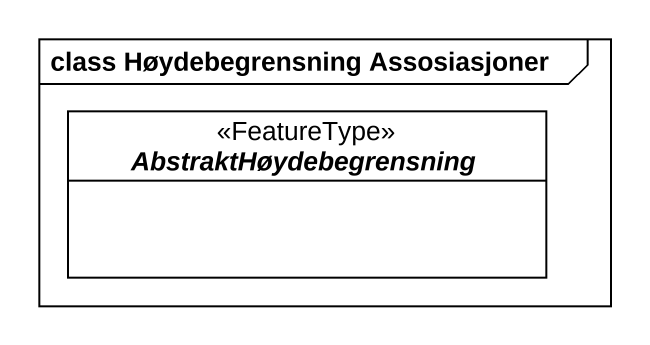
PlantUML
@startuml
mainframe class Høydebegrensning Assosiasjoner
hide circle
hide empty members
abstract class AbstraktHøydebegrensning <<FeatureType>>
@enduml
